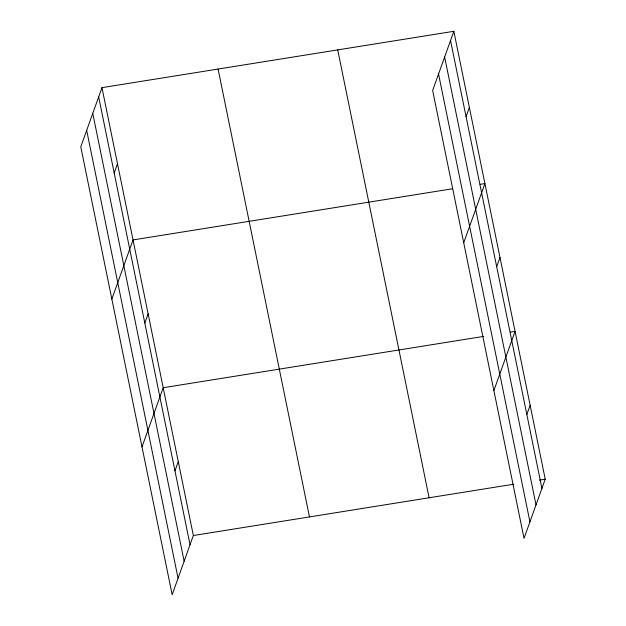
<?xml version="1.0" encoding="UTF-8"?>
<svg xmlns="http://www.w3.org/2000/svg" width="626" height="626" viewBox="0 0 626 626"><rect width="100%" height="100%" fill="white"/><g stroke="black" fill="none" stroke-linecap="round" stroke-linejoin="round"><path stroke-width="0.94" d="M101.968 87.648L80.777 146.828L172.158 594.7L193.348 535.52L101.968 87.648L453.842 31.3L545.223 479.172L524.032 538.352L432.652 90.48L453.842 31.3M114.198 173.019L117.5 163.785M111.851 299.103L133.041 239.922L452.551 188.755M144.809 323.055L148.112 313.822M142 446.901L163.19 387.721L483.655 336.405M174.967 470.854L178.269 461.62M466.073 116.671L469.375 107.437M463.725 242.755L484.915 183.575L480.15 184.341M496.684 266.707L499.986 257.474M493.875 390.554L515.065 331.373L510.307 332.132M526.842 414.506L530.144 405.272M193.348 535.52L513.813 484.195M539.51 480.087L545.223 479.172M450.54 40.533L541.913 488.405M444.632 57.013L536.012 504.885M438.552 74.001L529.932 521.865M337.727 49.892L429.1 497.764M218.091 69.056L309.463 516.919M98.665 96.881L190.038 544.753M92.765 113.369L184.138 561.232M86.678 130.349L178.058 578.221"/></g></svg>
